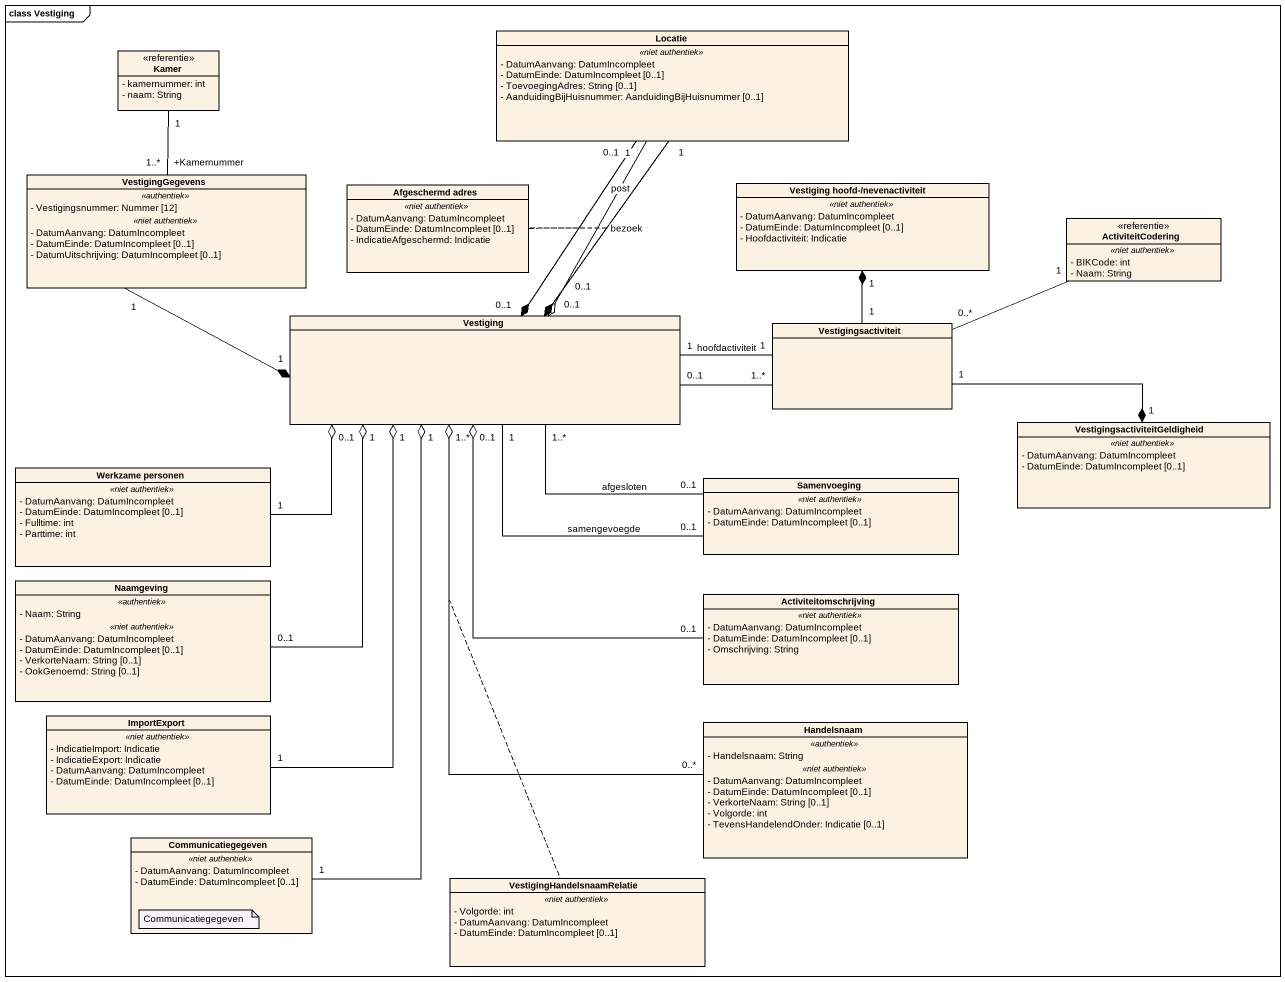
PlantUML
@startuml
mainframe class Vestiging
hide circle
hide empty members
skinparam classAttributeIconSize 0
class Locatie {
  .. <<niet authentiek>> ..
  - DatumAanvang: DatumIncompleet
  - DatumEinde: DatumIncompleet [0..1]
  - ToevoegingAdres: String [0..1]
  - AanduidingBijHuisnummer: AanduidingBijHuisnummer [0..1]
}
class Kamer <<referentie>> {
  - kamernummer: int
  - naam: String
}
class VestigingGegevens {
  .. <<authentiek>> ..
  - Vestigingsnummer: Nummer [12]
  .. <<niet authentiek>> ..
  - DatumAanvang: DatumIncompleet
  - DatumEinde: DatumIncompleet [0..1]
  - DatumUitschrijving: DatumIncompleet [0..1]
}
class "Afgeschermd adres" as Afgeschermd_adres {
  .. <<niet authentiek>> ..
  - DatumAanvang: DatumIncompleet
  - DatumEinde: DatumIncompleet [0..1]
  - IndicatieAfgeschermd: Indicatie
}
class "Vestiging hoofd-/nevenactiviteit" as Vestiging_hoofd {
  .. <<niet authentiek>> ..
  - DatumAanvang: DatumIncompleet
  - DatumEinde: DatumIncompleet [0..1]
  - Hoofdactiviteit: Indicatie
}
class ActiviteitCodering <<referentie>> {
  .. <<niet authentiek>> ..
  - BIKCode: int
  - Naam: String
}
class Vestiging
class Vestigingsactiviteit
class "VestigingsactiviteitGeldigheid" as VestigingsactiviteitGeldighe {
  .. <<niet authentiek>> ..
  - DatumAanvang: DatumIncompleet
  - DatumEinde: DatumIncompleet [0..1]
}
class "Werkzame personen" as Werkzame_personen {
  .. <<niet authentiek>> ..
  - DatumAanvang: DatumIncompleet
  - DatumEinde: DatumIncompleet [0..1]
  - Fulltime: int
  - Parttime: int
}
class Samenvoeging {
  .. <<niet authentiek>> ..
  - DatumAanvang: DatumIncompleet
  - DatumEinde: DatumIncompleet [0..1]
}
class Naamgeving {
  .. <<authentiek>> ..
  - Naam: String
  .. <<niet authentiek>> ..
  - DatumAanvang: DatumIncompleet
  - DatumEinde: DatumIncompleet [0..1]
  - VerkorteNaam: String [0..1]
  - OokGenoemd: String [0..1]
}
class Activiteitomschrijving {
  .. <<niet authentiek>> ..
  - DatumAanvang: DatumIncompleet
  - DatumEinde: DatumIncompleet [0..1]
  - Omschrijving: String
}
class ImportExport {
  .. <<niet authentiek>> ..
  - IndicatieImport: Indicatie
  - IndicatieExport: Indicatie
  - DatumAanvang: DatumIncompleet
  - DatumEinde: DatumIncompleet [0..1]
}
class Handelsnaam {
  .. <<authentiek>> ..
  - Handelsnaam: String
  .. <<niet authentiek>> ..
  - DatumAanvang: DatumIncompleet
  - DatumEinde: DatumIncompleet [0..1]
  - VerkorteNaam: String [0..1]
  - Volgorde: int
  - TevensHandelendOnder: Indicatie [0..1]
}
class Communicatiegegeven {
  .. <<niet authentiek>> ..
  - DatumAanvang: DatumIncompleet
  - DatumEinde: DatumIncompleet [0..1]
}
class VestigingHandelsnaamRelatie {
  .. <<niet authentiek>> ..
  - Volgorde: int
  - DatumAanvang: DatumIncompleet
  - DatumEinde: DatumIncompleet [0..1]
}
Kamer "1" -- "+Kamernummer\n1..*" VestigingGegevens
VestigingGegevens "1" -right-* "1" Vestiging
Vestiging "0..1" o-up- "1" Locatie : post
Vestiging "0..1" *-up- "0..1" Locatie
(Vestiging, Locatie) .. Afgeschermd_adres
Vestiging "0..1" *-up- "1" Locatie : bezoek
(Vestiging, Locatie) .. Afgeschermd_adres
Vestiging "1" -right- "1" Vestigingsactiviteit : hoofdactiviteit
Vestiging "0..1" -right- "1..*" Vestigingsactiviteit
Vestiging "1" -right- "0..1" Samenvoeging : samengevoegde
Vestiging "1..*" -right- "0..1" Samenvoeging : afgesloten
Vestiging "1..*" o-- "0..*" Handelsnaam
(Vestiging, Handelsnaam) .. VestigingHandelsnaamRelatie
Vestigingsactiviteit "1" -up-* "1" Vestiging_hoofd
Vestigingsactiviteit "0..*" -right- "1" ActiviteitCodering
Vestigingsactiviteit "1" -right-* "1" VestigingsactiviteitGeldighe
Werkzame_personen "1" -right-o "0..1" Vestiging
Naamgeving "0..1" -up-o "1" Vestiging
Activiteitomschrijving "0..1" -up-o "0..1" Vestiging
ImportExport "1" -up-o "1" Vestiging
Communicatiegegeven "1" -up-o "1" Vestiging
note as N1
  Communicatiegegeven
end note
@enduml
